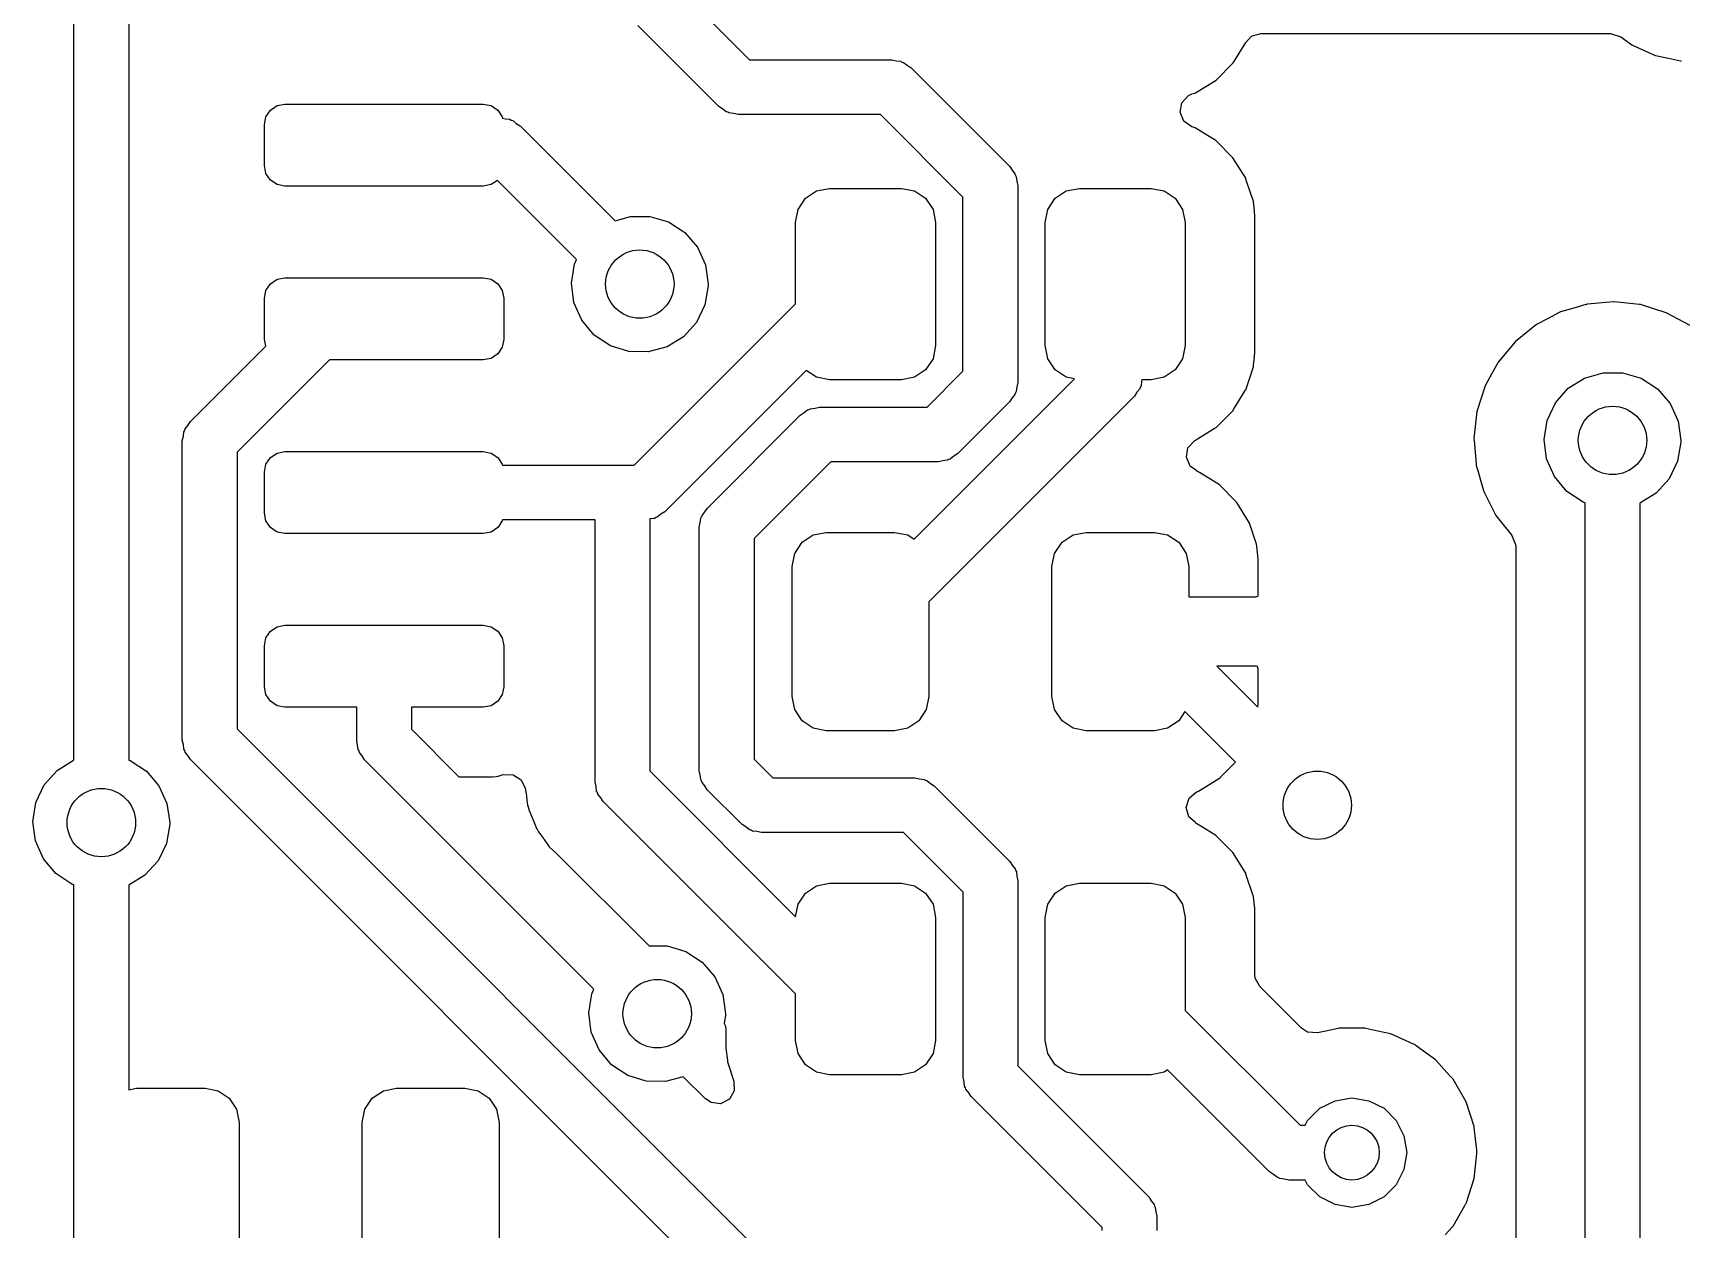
# Model space of a CAD drawing. Extents: x 61 to 228, y -146 to -45.
# Drawn here: x 144.79 to 156.84, y -117.14 to -108.4 of the extents above; entities that cross this region are included whole.
import ezdxf

# ---------------------------------------------------------------- set-up
doc = ezdxf.new("R2010")
doc.units = 0
doc.layers.add('BLACK', color=7, linetype='CONTINUOUS')

msp = doc.modelspace()

# ---------------------------------------------------------------- linework, layer by layer
at = {"layer": 'BLACK', "linetype": 'CONTINUOUS'}
for p, q in [((145.088, -113.715), (145.088, -91.3127)), ((145.488, -98.625), (145.488, -113.716)), ((149.552, -108.121), (150.026, -108.596)), ((149.802, -108.937), (149.21, -108.345)), ((153.657, -108.47), (153.698, -108.424)), ((153.698, -108.424), (153.765, -108.404)), ((153.765, -108.404), (156.323, -108.404)), ((156.323, -108.404), (156.391, -108.425)), ((156.391, -108.425), (156.397, -108.429)), ((156.397, -108.429), (156.414, -108.441)), ((156.414, -108.441), (156.478, -108.487)), ((153.573, -108.603), (153.656, -108.469)), ((153.656, -108.469), (153.657, -108.47)), ((156.478, -108.487), (156.484, -108.49)), ((156.484, -108.49), (156.484, -108.49)), ((156.484, -108.49), (156.645, -108.562)), ((156.645, -108.562), (156.652, -108.565)), ((156.652, -108.565), (156.746, -108.585)), ((150.026, -108.596), (151.067, -108.596)), ((151.067, -108.596), (151.099, -108.603)), ((151.099, -108.603), (151.133, -108.607)), ((151.133, -108.607), (151.142, -108.613)), ((151.142, -108.613), (151.154, -108.615)), ((151.154, -108.615), (151.18, -108.636)), ((151.18, -108.636), (151.208, -108.654)), ((151.208, -108.654), (151.93, -109.376)), ((153.438, -108.744), (153.563, -108.619)), ((153.563, -108.619), (153.573, -108.603)), ((156.746, -108.585), (156.833, -108.603)), ((156.833, -108.603), (156.833, -108.603)), ((156.833, -108.603), (156.839, -108.605)), ((153.287, -108.838), (153.438, -108.744)), ((146.524, -108.964), (146.573, -108.931)), ((146.573, -108.931), (146.63, -108.92)), ((146.63, -108.92), (148.08, -108.92)), ((148.08, -108.92), (148.137, -108.931)), ((148.137, -108.931), (148.186, -108.964)), ((153.175, -108.98), (153.188, -108.91)), ((153.188, -108.91), (153.236, -108.858)), ((153.236, -108.858), (153.261, -108.846)), ((153.261, -108.846), (153.28, -108.84)), ((153.28, -108.84), (153.281, -108.84)), ((153.281, -108.84), (153.287, -108.838)), ((146.48, -109.07), (146.491, -109.013)), ((146.491, -109.013), (146.524, -108.964)), ((148.186, -108.964), (148.219, -109.013)), ((148.219, -109.013), (148.221, -109.023)), ((148.221, -109.023), (148.242, -109.027)), ((148.242, -109.027), (148.275, -109.031)), ((148.275, -109.031), (148.285, -109.037)), ((148.285, -109.037), (148.296, -109.04)), ((148.296, -109.04), (148.322, -109.061)), ((149.83, -108.955), (149.802, -108.937)), ((149.856, -108.976), (149.83, -108.955)), ((149.868, -108.978), (149.856, -108.976)), ((149.877, -108.984), (149.868, -108.978)), ((149.911, -108.988), (149.877, -108.984)), ((149.943, -108.996), (149.911, -108.988)), ((150.984, -108.996), (149.943, -108.996)), ((151.588, -109.6), (150.984, -108.996)), ((153.203, -109.045), (153.175, -108.98)), ((153.261, -109.086), (153.203, -109.045)), ((146.48, -109.37), (146.48, -109.07)), ((148.322, -109.061), (148.35, -109.079)), ((148.35, -109.079), (149.045, -109.773)), ((153.27, -109.089), (153.261, -109.086)), ((153.286, -109.094), (153.27, -109.089)), ((153.292, -109.098), (153.286, -109.094)), ((153.387, -109.156), (153.292, -109.098)), ((153.292, -109.098), (153.292, -109.098)), ((153.437, -109.187), (153.387, -109.156)), ((153.562, -109.312), (153.437, -109.187)), ((146.491, -109.427), (146.48, -109.37)), ((151.93, -109.376), (151.947, -109.404)), ((151.947, -109.404), (151.968, -109.43)), ((153.655, -109.462), (153.562, -109.312)), ((146.524, -109.476), (146.491, -109.427)), ((146.573, -109.509), (146.524, -109.476)), ((146.63, -109.52), (146.573, -109.509)), ((148.08, -109.52), (146.63, -109.52)), ((148.137, -109.509), (148.08, -109.52)), ((148.184, -109.478), (148.137, -109.509)), ((148.763, -110.056), (148.184, -109.478)), ((151.968, -109.43), (151.971, -109.441)), ((151.971, -109.441), (151.977, -109.451)), ((151.977, -109.451), (151.981, -109.484)), ((151.981, -109.484), (151.988, -109.517)), ((151.988, -109.517), (151.988, -110.955)), ((153.657, -109.469), (153.655, -109.462)), ((153.693, -109.575), (153.657, -109.469)), ((150.383, -109.69), (150.437, -109.609)), ((150.437, -109.609), (150.518, -109.555)), ((150.518, -109.555), (150.613, -109.536)), ((150.613, -109.536), (151.138, -109.536)), ((151.138, -109.536), (151.234, -109.555)), ((151.234, -109.555), (151.315, -109.609)), ((151.315, -109.609), (151.369, -109.69)), ((151.588, -110.872), (151.588, -109.6)), ((152.208, -109.69), (152.262, -109.609)), ((152.262, -109.609), (152.343, -109.555)), ((152.343, -109.555), (152.439, -109.536)), ((152.439, -109.536), (152.963, -109.536)), ((152.963, -109.536), (153.059, -109.555)), ((153.059, -109.555), (153.14, -109.609)), ((153.14, -109.609), (153.194, -109.69)), ((153.711, -109.63), (153.693, -109.575)), ((153.712, -109.637), (153.711, -109.63)), ((153.716, -109.674), (153.712, -109.637)), ((153.712, -109.637), (153.712, -109.637)), ((149.045, -109.773), (149.157, -109.741)), ((149.157, -109.741), (149.299, -109.741)), ((149.299, -109.741), (149.435, -109.782)), ((150.363, -109.786), (150.383, -109.69)), ((151.369, -109.69), (151.388, -109.786)), ((152.189, -109.786), (152.208, -109.69)), ((153.194, -109.69), (153.213, -109.786)), ((153.722, -109.736), (153.716, -109.674)), ((153.722, -110.736), (153.722, -109.736)), ((149.435, -109.782), (149.554, -109.859)), ((149.554, -109.859), (149.646, -109.967)), ((150.363, -110.38), (150.363, -109.786)), ((151.388, -109.786), (151.388, -110.686)), ((152.189, -110.686), (152.189, -109.786)), ((153.213, -109.786), (153.213, -110.686)), ((149.646, -109.967), (149.705, -110.096)), ((148.725, -110.23), (148.747, -110.09)), ((148.747, -110.09), (148.763, -110.056)), ((149.705, -110.096), (149.725, -110.236)), ((146.491, -110.283), (146.524, -110.234)), ((146.524, -110.234), (146.573, -110.201)), ((146.573, -110.201), (146.63, -110.19)), ((146.63, -110.19), (148.08, -110.19)), ((148.08, -110.19), (148.137, -110.201)), ((148.137, -110.201), (148.186, -110.234)), ((148.186, -110.234), (148.219, -110.283)), ((148.743, -110.37), (148.725, -110.23)), ((149.725, -110.248), (149.701, -110.388)), ((149.725, -110.236), (149.725, -110.248)), ((146.48, -110.34), (146.491, -110.283)), ((146.48, -110.64), (146.48, -110.34)), ((148.219, -110.283), (148.23, -110.34)), ((148.23, -110.34), (148.23, -110.64)), ((148.801, -110.5), (148.743, -110.37)), ((156.262, -110.373), (156.153, -110.383)), ((156.344, -110.366), (156.262, -110.373)), ((156.35, -110.366), (156.344, -110.366)), ((156.535, -110.386), (156.35, -110.366)), ((156.35, -110.366), (156.35, -110.366)), ((149.183, -111.56), (150.363, -110.38)), ((149.701, -110.388), (149.64, -110.516)), ((155.861, -110.49), (155.782, -110.531)), ((155.952, -110.442), (155.861, -110.49)), ((155.957, -110.439), (155.952, -110.442)), ((155.952, -110.442), (155.952, -110.442)), ((156.055, -110.411), (155.957, -110.439)), ((156.141, -110.385), (156.055, -110.411)), ((156.147, -110.384), (156.141, -110.385)), ((156.141, -110.385), (156.141, -110.385)), ((156.153, -110.383), (156.147, -110.384)), ((156.153, -110.383), (156.153, -110.383)), ((156.541, -110.386), (156.535, -110.386)), ((156.535, -110.386), (156.535, -110.386)), ((156.73, -110.445), (156.541, -110.386)), ((156.904, -110.539), (156.73, -110.445)), ((148.892, -110.609), (148.801, -110.5)), ((149.01, -110.687), (148.892, -110.609)), ((149.64, -110.516), (149.544, -110.621)), ((155.782, -110.531), (155.628, -110.655)), ((145.939, -111.241), (146.49, -110.69)), ((146.49, -110.69), (146.48, -110.64)), ((148.219, -110.697), (148.186, -110.746)), ((148.23, -110.64), (148.219, -110.697)), ((149.145, -110.73), (149.01, -110.687)), ((149.287, -110.732), (149.145, -110.73)), ((149.424, -110.695), (149.287, -110.732)), ((149.544, -110.621), (149.424, -110.695)), ((151.388, -110.686), (151.369, -110.782)), ((152.208, -110.782), (152.189, -110.686)), ((153.213, -110.686), (153.194, -110.782)), ((153.719, -110.767), (153.722, -110.736)), ((155.628, -110.655), (155.501, -110.806)), ((146.956, -110.79), (146.28, -111.465)), ((148.08, -110.79), (146.956, -110.79)), ((148.137, -110.779), (148.08, -110.79)), ((148.186, -110.746), (148.137, -110.779)), ((151.369, -110.782), (151.315, -110.863)), ((152.262, -110.863), (152.208, -110.782)), ((153.194, -110.782), (153.14, -110.863)), ((153.656, -111.009), (153.711, -110.841)), ((153.711, -110.841), (153.713, -110.828)), ((153.713, -110.828), (153.719, -110.767)), ((155.498, -110.812), (155.455, -110.89)), ((155.501, -110.806), (155.498, -110.812)), ((155.498, -110.812), (155.498, -110.812)), ((150.442, -110.867), (149.407, -111.902)), ((150.518, -110.917), (150.442, -110.867)), ((150.613, -110.936), (150.518, -110.917)), ((151.138, -110.936), (150.613, -110.936)), ((151.234, -110.917), (151.138, -110.936)), ((151.231, -112.101), (152.403, -110.929)), ((151.315, -110.863), (151.234, -110.917)), ((151.325, -111.136), (151.588, -110.872)), ((151.988, -110.955), (151.981, -110.988)), ((152.343, -110.917), (152.262, -110.863)), ((152.403, -110.929), (152.343, -110.917)), ((152.89, -110.98), (152.884, -110.989)), ((152.894, -110.946), (152.89, -110.98)), ((152.896, -110.936), (152.894, -110.946)), ((152.963, -110.936), (152.896, -110.936)), ((153.059, -110.917), (152.963, -110.936)), ((153.14, -110.863), (153.059, -110.917)), ((155.406, -110.98), (155.404, -110.986)), ((155.455, -110.89), (155.406, -110.98)), ((156.013, -110.998), (156.133, -110.923)), ((156.133, -110.923), (156.269, -110.884)), ((156.269, -110.884), (156.411, -110.884)), ((156.411, -110.884), (156.547, -110.925)), ((156.547, -110.925), (156.666, -111.002)), ((152.842, -111.055), (151.338, -112.559)), ((151.929, -111.096), (151.549, -111.477)), ((151.947, -111.068), (151.929, -111.096)), ((151.968, -111.042), (151.947, -111.068)), ((151.971, -111.031), (151.968, -111.042)), ((151.977, -111.021), (151.971, -111.031)), ((151.981, -110.988), (151.977, -111.021)), ((152.86, -111.027), (152.842, -111.055)), ((152.881, -111.001), (152.86, -111.027)), ((152.884, -110.989), (152.881, -111.001)), ((153.567, -111.153), (153.652, -111.015)), ((153.652, -111.015), (153.656, -111.009)), ((153.652, -111.015), (153.652, -111.015)), ((155.404, -110.986), (155.35, -111.154)), ((155.404, -110.986), (155.404, -110.986)), ((155.919, -111.104), (156.013, -110.998)), ((156.666, -111.002), (156.758, -111.11)), ((149.719, -111.873), (150.397, -111.194)), ((150.397, -111.194), (150.426, -111.176)), ((150.426, -111.176), (150.452, -111.155)), ((150.452, -111.155), (150.463, -111.153)), ((150.463, -111.153), (150.473, -111.147)), ((150.473, -111.147), (150.506, -111.143)), ((150.506, -111.143), (150.538, -111.136)), ((150.538, -111.136), (151.325, -111.136)), ((153.438, -111.284), (153.563, -111.159)), ((153.563, -111.159), (153.567, -111.153)), ((155.346, -111.168), (155.324, -111.365)), ((155.35, -111.154), (155.346, -111.168)), ((155.859, -111.233), (155.919, -111.104)), ((156.758, -111.11), (156.817, -111.239)), ((145.888, -111.349), (145.892, -111.316)), ((145.892, -111.316), (145.898, -111.307)), ((145.898, -111.307), (145.9, -111.295)), ((145.9, -111.295), (145.921, -111.269)), ((145.921, -111.269), (145.939, -111.241)), ((153.302, -111.368), (153.432, -111.288)), ((153.432, -111.288), (153.438, -111.284)), ((155.837, -111.373), (155.859, -111.233)), ((156.817, -111.239), (156.837, -111.379)), ((145.88, -111.382), (145.888, -111.349)), ((145.88, -113.571), (145.88, -111.382)), ((146.573, -111.471), (146.63, -111.46)), ((146.63, -111.46), (148.08, -111.46)), ((148.08, -111.46), (148.137, -111.471)), ((153.221, -111.502), (153.233, -111.432)), ((153.233, -111.432), (153.282, -111.38)), ((153.282, -111.38), (153.284, -111.379)), ((153.284, -111.379), (153.287, -111.378)), ((153.287, -111.378), (153.302, -111.368)), ((155.324, -111.365), (155.325, -111.38)), ((155.325, -111.38), (155.339, -111.549)), ((155.855, -111.513), (155.837, -111.373)), ((156.837, -111.391), (156.813, -111.531)), ((156.837, -111.379), (156.837, -111.391)), ((146.28, -111.465), (146.28, -113.488)), ((146.48, -111.61), (146.491, -111.553)), ((146.491, -111.553), (146.524, -111.504)), ((146.524, -111.504), (146.573, -111.471)), ((148.137, -111.471), (148.186, -111.504)), ((148.186, -111.504), (148.219, -111.553)), ((148.219, -111.553), (148.22, -111.56)), ((148.22, -111.56), (149.183, -111.56)), ((150.621, -111.536), (150.06, -112.097)), ((151.408, -111.536), (150.621, -111.536)), ((151.44, -111.528), (151.408, -111.536)), ((151.473, -111.524), (151.44, -111.528)), ((151.483, -111.518), (151.473, -111.524)), ((151.494, -111.516), (151.483, -111.518)), ((151.52, -111.495), (151.494, -111.516)), ((151.549, -111.477), (151.52, -111.495)), ((153.248, -111.567), (153.221, -111.502)), ((153.298, -111.602), (153.248, -111.567)), ((155.339, -111.549), (155.34, -111.562)), ((155.34, -111.562), (155.349, -111.592)), ((155.913, -111.643), (155.855, -111.513)), ((156.813, -111.531), (156.752, -111.659)), ((146.48, -111.91), (146.48, -111.61)), ((153.297, -111.604), (153.298, -111.602)), ((153.317, -111.613), (153.297, -111.604)), ((153.455, -111.698), (153.317, -111.613)), ((153.467, -111.707), (153.455, -111.698)), ((155.349, -111.592), (155.386, -111.721)), ((156.004, -111.752), (155.913, -111.643)), ((156.752, -111.659), (156.656, -111.764)), ((153.581, -111.822), (153.467, -111.707)), ((153.59, -111.833), (153.581, -111.822)), ((155.386, -111.721), (155.395, -111.752)), ((155.395, -111.752), (155.485, -111.928)), ((156.122, -111.83), (156.004, -111.752)), ((156.656, -111.764), (156.537, -111.837)), ((146.491, -111.967), (146.48, -111.91)), ((149.342, -111.943), (149.332, -111.949)), ((149.353, -111.94), (149.342, -111.943)), ((149.379, -111.919), (149.353, -111.94)), ((149.407, -111.902), (149.379, -111.919)), ((149.671, -111.948), (149.677, -111.938)), ((149.677, -111.938), (149.68, -111.927)), ((149.68, -111.927), (149.701, -111.901)), ((149.701, -111.901), (149.719, -111.873)), ((153.676, -111.971), (153.59, -111.833)), ((155.485, -111.928), (155.595, -112.066)), ((156.137, -111.835), (156.122, -111.83)), ((156.137, -118.753), (156.137, -111.835)), ((156.537, -111.837), (156.537, -118.836)), ((146.524, -112.016), (146.491, -111.967)), ((146.573, -112.049), (146.524, -112.016)), ((146.63, -112.06), (146.573, -112.049)), ((148.08, -112.06), (146.63, -112.06)), ((148.137, -112.049), (148.08, -112.06)), ((148.186, -112.016), (148.137, -112.049)), ((148.219, -111.967), (148.186, -112.016)), ((148.22, -111.96), (148.219, -111.967)), ((148.898, -111.96), (148.22, -111.96)), ((148.898, -113.878), (148.898, -111.96)), ((149.299, -111.953), (149.298, -111.953)), ((149.298, -111.953), (149.298, -113.795)), ((149.332, -111.949), (149.299, -111.953)), ((149.66, -112.014), (149.667, -111.981)), ((149.66, -113.792), (149.66, -112.014)), ((149.667, -111.981), (149.671, -111.948)), ((150.493, -112.07), (150.588, -112.051)), ((150.588, -112.051), (151.088, -112.051)), ((151.088, -112.051), (151.184, -112.07)), ((152.393, -112.07), (152.488, -112.051)), ((152.488, -112.051), (152.988, -112.051)), ((152.988, -112.051), (153.084, -112.07)), ((153.682, -111.984), (153.676, -111.971)), ((153.733, -112.138), (153.682, -111.984)), ((150.06, -112.097), (150.06, -113.709)), ((150.358, -112.205), (150.412, -112.124)), ((150.412, -112.124), (150.493, -112.07)), ((151.184, -112.07), (151.231, -112.101)), ((152.258, -112.205), (152.312, -112.124)), ((152.312, -112.124), (152.393, -112.07)), ((153.084, -112.07), (153.165, -112.124)), ((153.165, -112.124), (153.219, -112.205)), ((153.736, -112.152), (153.733, -112.138)), ((153.746, -112.247), (153.736, -112.152)), ((155.595, -112.066), (155.601, -112.074)), ((155.601, -112.074), (155.628, -112.14)), ((155.628, -112.14), (155.629, -112.153)), ((155.629, -112.153), (155.629, -118.49)), ((150.338, -112.301), (150.358, -112.205)), ((150.338, -113.251), (150.338, -112.301)), ((152.238, -112.301), (152.258, -112.205)), ((152.238, -113.251), (152.238, -112.301)), ((153.219, -112.205), (153.238, -112.301)), ((153.238, -112.301), (153.238, -112.522)), ((153.746, -112.254), (153.746, -112.247)), ((153.746, -112.508), (153.746, -112.254)), ((153.238, -112.522), (153.728, -112.522)), ((153.728, -112.522), (153.744, -112.518)), ((153.744, -112.518), (153.745, -112.516)), ((153.745, -112.516), (153.746, -112.508)), ((151.338, -112.559), (151.338, -113.251)), ((146.491, -112.823), (146.524, -112.774)), ((146.524, -112.774), (146.573, -112.741)), ((146.573, -112.741), (146.63, -112.73)), ((146.63, -112.73), (148.08, -112.73)), ((148.08, -112.73), (148.137, -112.741)), ((148.137, -112.741), (148.186, -112.774)), ((148.186, -112.774), (148.219, -112.823)), ((146.48, -112.88), (146.491, -112.823)), ((146.48, -113.18), (146.48, -112.88)), ((148.219, -112.823), (148.23, -112.88)), ((148.23, -112.88), (148.23, -113.18)), ((153.733, -113.03), (153.445, -113.03)), ((153.445, -113.03), (153.744, -113.329)), ((153.741, -113.032), (153.733, -113.03)), ((153.742, -113.033), (153.741, -113.032)), ((153.746, -113.048), (153.742, -113.033)), ((153.746, -113.298), (153.746, -113.048)), ((146.491, -113.237), (146.48, -113.18)), ((146.524, -113.286), (146.491, -113.237)), ((148.219, -113.237), (148.186, -113.286)), ((148.23, -113.18), (148.219, -113.237)), ((150.358, -113.347), (150.338, -113.251)), ((151.338, -113.251), (151.319, -113.347)), ((152.258, -113.347), (152.238, -113.251)), ((146.573, -113.319), (146.524, -113.286)), ((146.63, -113.33), (146.573, -113.319)), ((147.155, -113.33), (146.63, -113.33)), ((147.155, -113.573), (147.155, -113.33)), ((148.08, -113.33), (147.555, -113.33)), ((147.555, -113.33), (147.555, -113.49)), ((148.137, -113.319), (148.08, -113.33)), ((148.186, -113.286), (148.137, -113.319)), ((150.412, -113.428), (150.358, -113.347)), ((151.319, -113.347), (151.265, -113.428)), ((152.312, -113.428), (152.258, -113.347)), ((153.21, -113.361), (153.165, -113.428)), ((153.58, -113.731), (153.21, -113.361)), ((153.744, -113.329), (153.746, -113.305)), ((153.746, -113.305), (153.746, -113.298)), ((146.28, -113.488), (150.449, -117.656)), ((147.555, -113.49), (147.903, -113.838)), ((150.493, -113.482), (150.412, -113.428)), ((150.588, -113.501), (150.493, -113.482)), ((151.088, -113.501), (150.588, -113.501)), ((151.184, -113.482), (151.088, -113.501)), ((151.265, -113.428), (151.184, -113.482)), ((152.393, -113.482), (152.312, -113.428)), ((152.488, -113.501), (152.393, -113.482)), ((152.988, -113.501), (152.488, -113.501)), ((153.084, -113.482), (152.988, -113.501)), ((153.165, -113.428), (153.084, -113.482)), ((145.888, -113.603), (145.88, -113.571)), ((145.892, -113.636), (145.888, -113.603)), ((147.162, -113.606), (147.155, -113.573)), ((147.166, -113.639), (147.162, -113.606)), ((144.964, -113.792), (145.084, -113.717)), ((145.084, -113.717), (145.088, -113.715)), ((145.488, -113.716), (145.498, -113.719)), ((145.498, -113.719), (145.617, -113.796)), ((145.898, -113.646), (145.892, -113.636)), ((145.9, -113.657), (145.898, -113.646)), ((145.921, -113.683), (145.9, -113.657)), ((145.939, -113.712), (145.921, -113.683)), ((150.224, -117.997), (145.939, -113.712)), ((147.172, -113.649), (147.166, -113.639)), ((147.175, -113.66), (147.172, -113.649)), ((147.196, -113.686), (147.175, -113.66)), ((147.213, -113.714), (147.196, -113.686)), ((148.89, -115.39), (147.213, -113.714)), ((150.06, -113.709), (150.197, -113.846)), ((153.468, -113.844), (153.58, -113.731)), ((144.87, -113.898), (144.964, -113.792)), ((145.617, -113.796), (145.709, -113.904)), ((147.903, -113.838), (148.144, -113.838)), ((148.144, -113.838), (148.149, -113.838)), ((148.149, -113.838), (148.177, -113.836)), ((148.177, -113.836), (148.19, -113.833)), ((148.19, -113.833), (148.227, -113.822)), ((148.227, -113.822), (148.298, -113.823)), ((148.298, -113.823), (148.358, -113.861)), ((148.358, -113.861), (148.386, -113.922)), ((149.298, -113.795), (150.364, -114.861)), ((149.667, -113.825), (149.66, -113.792)), ((149.671, -113.858), (149.667, -113.825)), ((149.677, -113.868), (149.671, -113.858)), ((149.68, -113.879), (149.677, -113.868)), ((150.197, -113.846), (151.237, -113.846)), ((151.237, -113.846), (151.27, -113.853)), ((151.27, -113.853), (151.303, -113.857)), ((151.303, -113.857), (151.313, -113.863)), ((151.313, -113.863), (151.324, -113.866)), ((151.324, -113.866), (151.35, -113.887)), ((153.318, -113.938), (153.456, -113.853)), ((153.456, -113.853), (153.468, -113.844)), ((144.81, -114.027), (144.87, -113.898)), ((145.709, -113.904), (145.768, -114.033)), ((148.386, -113.922), (148.394, -113.963)), ((148.394, -113.963), (148.396, -113.978)), ((148.396, -113.978), (148.397, -113.985)), ((148.397, -113.985), (148.405, -114.048)), ((148.905, -113.91), (148.898, -113.878)), ((148.909, -113.944), (148.905, -113.91)), ((148.915, -113.953), (148.909, -113.944)), ((148.918, -113.965), (148.915, -113.953)), ((148.939, -113.991), (148.918, -113.965)), ((148.956, -114.019), (148.939, -113.991)), ((149.701, -113.905), (149.68, -113.879)), ((149.718, -113.933), (149.701, -113.905)), ((149.973, -114.187), (149.718, -113.933)), ((151.35, -113.887), (151.378, -113.905)), ((151.378, -113.905), (151.931, -114.457)), ((153.241, -113.995), (153.295, -113.949)), ((153.295, -113.949), (153.305, -113.945)), ((153.305, -113.945), (153.318, -113.938)), ((144.788, -114.167), (144.81, -114.027)), ((145.768, -114.033), (145.788, -114.173)), ((148.405, -114.048), (148.408, -114.055)), ((148.408, -114.055), (148.408, -114.058)), ((148.408, -114.058), (148.413, -114.074)), ((148.413, -114.074), (148.413, -114.077)), ((148.413, -114.077), (148.415, -114.084)), ((148.415, -114.084), (148.435, -114.13)), ((150.363, -115.426), (148.956, -114.019)), ((153.22, -114.063), (153.241, -113.995)), ((153.239, -114.131), (153.22, -114.063)), ((144.806, -114.307), (144.788, -114.167)), ((145.788, -114.185), (145.764, -114.325)), ((145.788, -114.173), (145.788, -114.185)), ((148.435, -114.13), (148.44, -114.143)), ((148.44, -114.143), (148.443, -114.149)), ((148.443, -114.149), (148.466, -114.209)), ((148.466, -114.209), (148.47, -114.215)), ((148.47, -114.215), (148.471, -114.217)), ((148.471, -114.217), (148.479, -114.232)), ((148.479, -114.232), (148.481, -114.234)), ((150.001, -114.205), (149.973, -114.187)), ((150.027, -114.226), (150.001, -114.205)), ((150.038, -114.229), (150.027, -114.226)), ((150.048, -114.235), (150.038, -114.229)), ((153.287, -114.173), (153.239, -114.131)), ((153.286, -114.174), (153.287, -114.173)), ((153.326, -114.198), (153.286, -114.174)), ((153.437, -114.267), (153.326, -114.198)), ((144.864, -114.437), (144.806, -114.307)), ((145.764, -114.325), (145.703, -114.453)), ((148.481, -114.234), (148.484, -114.241)), ((148.484, -114.241), (148.521, -114.29)), ((148.521, -114.29), (148.523, -114.292)), ((148.523, -114.292), (148.526, -114.297)), ((148.526, -114.297), (148.558, -114.344)), ((148.558, -114.344), (148.558, -114.344)), ((148.558, -114.344), (148.563, -114.35)), ((148.563, -114.35), (148.568, -114.355)), ((150.081, -114.239), (150.048, -114.235)), ((150.114, -114.246), (150.081, -114.239)), ((151.154, -114.246), (150.114, -114.246)), ((151.589, -114.681), (151.154, -114.246)), ((153.562, -114.392), (153.437, -114.267)), ((144.955, -114.546), (144.864, -114.437)), ((145.703, -114.453), (145.607, -114.558)), ((148.568, -114.355), (148.568, -114.355)), ((148.568, -114.355), (148.609, -114.391)), ((148.609, -114.391), (148.614, -114.396)), ((148.614, -114.396), (149.293, -115.075)), ((151.931, -114.457), (151.948, -114.485)), ((153.655, -114.542), (153.562, -114.392)), ((145.073, -114.624), (144.955, -114.546)), ((145.607, -114.558), (145.488, -114.631)), ((151.948, -114.485), (151.969, -114.511)), ((151.969, -114.511), (151.972, -114.522)), ((151.972, -114.522), (151.978, -114.532)), ((151.978, -114.532), (151.982, -114.565)), ((151.982, -114.565), (151.989, -114.598)), ((153.657, -114.549), (153.655, -114.542)), ((153.708, -114.701), (153.657, -114.549)), ((145.088, -114.629), (145.073, -114.624)), ((145.088, -127.508), (145.088, -114.629)), ((145.488, -114.631), (145.488, -116.127)), ((150.383, -114.77), (150.437, -114.689)), ((150.437, -114.689), (150.518, -114.635)), ((150.518, -114.635), (150.613, -114.616)), ((150.613, -114.616), (151.138, -114.616)), ((151.138, -114.616), (151.234, -114.635)), ((151.234, -114.635), (151.315, -114.689)), ((151.315, -114.689), (151.369, -114.77)), ((151.589, -116.035), (151.589, -114.681)), ((151.989, -114.598), (151.989, -115.952)), ((152.208, -114.77), (152.262, -114.689)), ((152.262, -114.689), (152.343, -114.635)), ((152.343, -114.635), (152.439, -114.616)), ((152.439, -114.616), (152.963, -114.616)), ((152.963, -114.616), (153.059, -114.635)), ((153.059, -114.635), (153.14, -114.689)), ((153.14, -114.689), (153.194, -114.77)), ((153.711, -114.71), (153.708, -114.701)), ((153.712, -114.717), (153.711, -114.71)), ((150.364, -114.861), (150.383, -114.77)), ((151.369, -114.77), (151.388, -114.866)), ((152.189, -114.866), (152.208, -114.77)), ((153.194, -114.77), (153.213, -114.866)), ((153.721, -114.802), (153.712, -114.717)), ((153.712, -114.717), (153.712, -114.717)), ((153.722, -114.816), (153.721, -114.802)), ((153.722, -115.283), (153.722, -114.816)), ((151.388, -114.866), (151.388, -115.766)), ((152.189, -115.766), (152.189, -114.866)), ((153.213, -114.866), (153.213, -115.546)), ((149.293, -115.075), (149.426, -115.075)), ((149.426, -115.075), (149.562, -115.116)), ((149.562, -115.116), (149.681, -115.193)), ((149.681, -115.193), (149.773, -115.301)), ((149.773, -115.301), (149.832, -115.43)), ((153.725, -115.31), (153.722, -115.283)), ((153.759, -115.372), (153.725, -115.31)), ((148.852, -115.564), (148.874, -115.424)), ((148.874, -115.424), (148.89, -115.39)), ((149.832, -115.43), (149.852, -115.57)), ((150.363, -115.766), (150.363, -115.426)), ((154.064, -115.677), (153.759, -115.372)), ((153.213, -115.546), (154.054, -116.386)), ((148.87, -115.704), (148.852, -115.564)), ((149.852, -115.582), (149.842, -115.643)), ((149.842, -115.643), (149.852, -115.662)), ((149.852, -115.57), (149.852, -115.582)), ((149.852, -115.662), (149.855, -115.689)), ((154.108, -115.706), (154.064, -115.677)), ((154.33, -115.679), (154.241, -115.698)), ((154.337, -115.677), (154.33, -115.679)), ((154.33, -115.679), (154.33, -115.679)), ((154.527, -115.677), (154.337, -115.677)), ((154.534, -115.679), (154.527, -115.677)), ((154.621, -115.697), (154.534, -115.679)), ((154.534, -115.679), (154.534, -115.679)), ((148.928, -115.834), (148.87, -115.704)), ((149.855, -115.689), (149.855, -115.816)), ((150.383, -115.862), (150.363, -115.766)), ((151.388, -115.766), (151.369, -115.862)), ((152.208, -115.862), (152.189, -115.766)), ((154.179, -115.711), (154.108, -115.706)), ((154.241, -115.698), (154.179, -115.711)), ((154.714, -115.717), (154.621, -115.697)), ((154.72, -115.72), (154.714, -115.717)), ((154.883, -115.792), (154.72, -115.72)), ((154.72, -115.72), (154.72, -115.72)), ((154.889, -115.795), (154.883, -115.792)), ((154.883, -115.792), (154.883, -115.792)), ((154.894, -115.799), (154.889, -115.795)), ((154.901, -115.804), (154.894, -115.799)), ((154.894, -115.799), (154.894, -115.799)), ((149.019, -115.943), (148.928, -115.834)), ((149.855, -115.816), (149.855, -115.82)), ((149.855, -115.82), (149.855, -115.82)), ((149.855, -115.82), (149.865, -115.912)), ((149.865, -115.912), (149.866, -115.922)), ((150.437, -115.943), (150.383, -115.862)), ((151.369, -115.862), (151.315, -115.943)), ((152.262, -115.943), (152.208, -115.862)), ((155.043, -115.907), (154.901, -115.804)), ((155.048, -115.912), (155.043, -115.907)), ((155.145, -116.021), (155.048, -115.912)), ((155.048, -115.912), (155.048, -115.912)), ((149.137, -116.021), (149.019, -115.943)), ((149.272, -116.064), (149.137, -116.021)), ((149.543, -116.031), (149.414, -116.066)), ((149.705, -116.193), (149.543, -116.031)), ((149.866, -115.922), (149.868, -115.929)), ((149.868, -115.929), (149.868, -115.929)), ((149.868, -115.929), (149.913, -116.064)), ((150.518, -115.997), (150.437, -115.943)), ((150.613, -116.016), (150.518, -115.997)), ((151.138, -116.016), (150.613, -116.016)), ((151.234, -115.997), (151.138, -116.016)), ((151.315, -115.943), (151.234, -115.997)), ((151.596, -116.068), (151.589, -116.035)), ((151.989, -115.952), (152.946, -116.909)), ((152.343, -115.997), (152.262, -115.943)), ((152.439, -116.016), (152.343, -115.997)), ((152.963, -116.016), (152.439, -116.016)), ((153.059, -115.997), (152.963, -116.016)), ((153.083, -115.981), (153.059, -115.997)), ((153.83, -116.727), (153.083, -115.981)), ((155.171, -116.049), (155.145, -116.021)), ((145.488, -116.127), (145.546, -116.115)), ((145.546, -116.115), (146.046, -116.115)), ((146.046, -116.115), (146.142, -116.134)), ((146.142, -116.134), (146.223, -116.188)), ((147.269, -116.188), (147.35, -116.134)), ((147.35, -116.134), (147.446, -116.115)), ((147.446, -116.115), (147.946, -116.115)), ((147.946, -116.115), (148.042, -116.134)), ((148.042, -116.134), (148.123, -116.188)), ((149.414, -116.066), (149.272, -116.064)), ((149.916, -116.135), (149.88, -116.196)), ((149.913, -116.064), (149.916, -116.135)), ((151.6, -116.101), (151.596, -116.068)), ((151.606, -116.111), (151.6, -116.101)), ((151.609, -116.122), (151.606, -116.111)), ((151.63, -116.148), (151.609, -116.122)), ((151.647, -116.176), (151.63, -116.148)), ((155.267, -116.214), (155.171, -116.049)), ((146.223, -116.188), (146.277, -116.269)), ((146.277, -116.269), (146.296, -116.365)), ((147.196, -116.365), (147.215, -116.269)), ((147.215, -116.269), (147.269, -116.188)), ((148.123, -116.188), (148.177, -116.269)), ((148.177, -116.269), (148.196, -116.365)), ((149.746, -116.22), (149.705, -116.193)), ((149.816, -116.228), (149.746, -116.22)), ((149.88, -116.196), (149.816, -116.228)), ((152.605, -117.133), (151.647, -116.176)), ((154.108, -116.351), (154.197, -116.262)), ((154.197, -116.262), (154.308, -116.206)), ((154.308, -116.206), (154.432, -116.186)), ((154.432, -116.186), (154.556, -116.206)), ((154.556, -116.206), (154.667, -116.262)), ((154.667, -116.262), (154.756, -116.351)), ((155.326, -116.396), (155.267, -116.214)), ((146.296, -116.365), (146.296, -117.315)), ((147.196, -117.315), (147.196, -116.365)), ((148.196, -116.365), (148.196, -117.315)), ((154.054, -116.386), (154.091, -116.386)), ((154.091, -116.386), (154.108, -116.351)), ((154.756, -116.351), (154.812, -116.462)), ((155.326, -116.403), (155.326, -116.396)), ((154.812, -116.462), (154.832, -116.586)), ((155.344, -116.568), (155.326, -116.403)), ((155.326, -116.403), (155.326, -116.403)), ((154.832, -116.586), (154.812, -116.71)), ((155.33, -116.73), (155.345, -116.593)), ((155.346, -116.586), (155.344, -116.568)), ((155.345, -116.593), (155.346, -116.586)), ((153.858, -116.745), (153.83, -116.727)), ((153.884, -116.766), (153.858, -116.745)), ((154.812, -116.71), (154.756, -116.821)), ((155.326, -116.776), (155.33, -116.73)), ((153.895, -116.769), (153.884, -116.766)), ((153.905, -116.775), (153.895, -116.769)), ((153.938, -116.779), (153.905, -116.775)), ((153.971, -116.786), (153.938, -116.779)), ((154.091, -116.786), (153.971, -116.786)), ((154.108, -116.821), (154.091, -116.786)), ((154.197, -116.91), (154.108, -116.821)), ((154.756, -116.821), (154.667, -116.91)), ((155.267, -116.958), (155.326, -116.776)), ((152.946, -116.909), (152.964, -116.938)), ((152.964, -116.938), (152.985, -116.964)), ((152.985, -116.964), (152.987, -116.975)), ((152.987, -116.975), (152.993, -116.985)), ((152.993, -116.985), (152.997, -117.018)), ((154.308, -116.966), (154.197, -116.91)), ((154.432, -116.986), (154.308, -116.966)), ((154.556, -116.966), (154.432, -116.986)), ((154.667, -116.91), (154.556, -116.966)), ((155.171, -117.123), (155.257, -116.973)), ((155.257, -116.973), (155.263, -116.963)), ((155.263, -116.963), (155.267, -116.958)), ((155.263, -116.963), (155.263, -116.963)), ((152.997, -117.018), (153.005, -117.051)), ((153.005, -117.051), (153.005, -117.156)), ((155.167, -117.128), (155.171, -117.123)), ((152.605, -117.156), (152.605, -117.133)), ((155.114, -117.186), (155.167, -117.128)), ((155.167, -117.128), (155.167, -117.128))]:
    msp.add_line(p, q, dxfattribs=at)
at = {"layer": 'BLACK'}
for centre, radius in [((149.225, -110.236), 0.25), ((156.337, -111.379), 0.25), ((154.178, -114.046), 0.25), ((145.288, -114.173), 0.25), ((149.352, -115.57), 0.25), ((154.432, -116.586), 0.2)]:
    msp.add_circle(centre, radius, dxfattribs=at)

doc.saveas('drawing.dxf')
